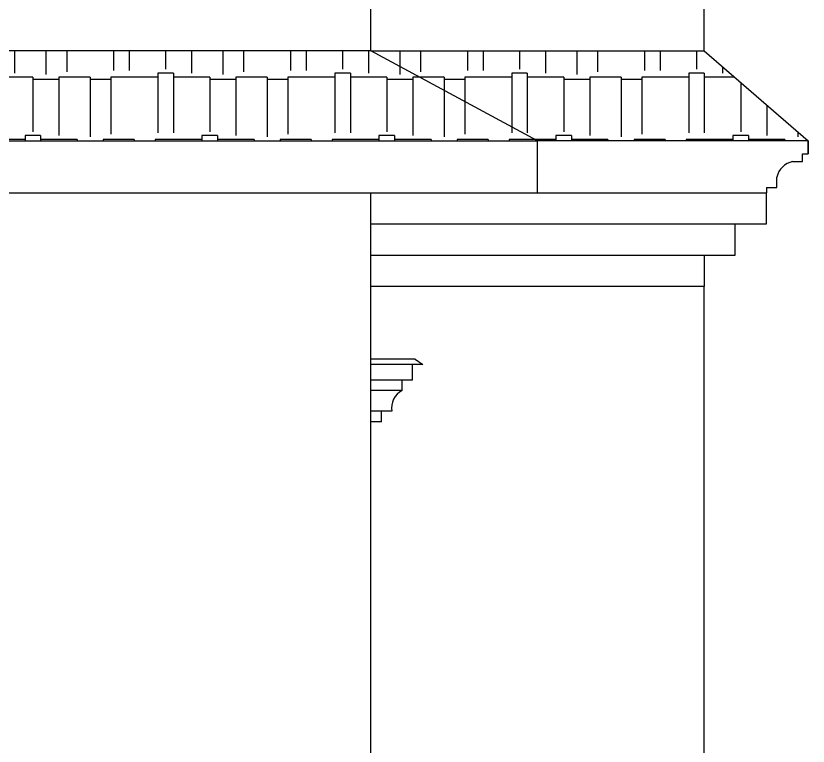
# Model space of a CAD drawing. Header units: inches. Extents: x 3672 to 10975, y -27382 to -746.
# Drawn here: x 4347.7 to 4423.8, y -26959.8 to -26889.6 of the extents above; entities that cross this region are included whole.
import ezdxf

# ---------------------------------------------------------------- set-up
doc = ezdxf.new("R2010")
doc.units = ezdxf.units.IN
doc.header["$LTSCALE"] = 17
doc.header["$MEASUREMENT"] = 0
doc.layers.add('25 BOT BAR', color=12, linetype='Continuous', lineweight=25)
pattern_1 = [(180, (-9844.4504, -5697.4846), (-12.75, -6), [3, -2.5, 3.5, -1.5, 4.5, -2]), (180, (-9847.4504, -5697.7346), (-12.75, -6), [2.5, -9.5, 2, -3]), (180, (-9853.4504, -5697.1096), (-12.75, -6), [1.5, -15.5]), (270, (-9844.4504, -5697.4846), (4.25, -6), [5.75, -18.25]), (270, (-9847.4504, -5697.4846), (4.25, -6), [5.625, -18.375]), (270, (-9849.9504, -5697.4846), (4.25, -6), [5.25, -18.75]), (270, (-9853.4504, -5697.1096), (4.25, -6), [5.75, -18.25]), (270, (-9854.9504, -5697.1096), (4.25, -6), [5.75, -18.25]), (270, (-9859.4504, -5697.4846), (4.25, -6), [5.5, -18.5])]

msp = doc.modelspace()

# ---------------------------------------------------------------- hatches: boundary and pattern name
at = {"layer": '25 BOT BAR'}
h = msp.add_hatch(dxfattribs=at)
h.set_pattern_fill('AR-RSHKE', color=8, scale=0.5, angle=180)
h.set_pattern_definition(pattern_1)
h.paths.add_polyline_path([(4341.645, -26892.971), (4341.645, -26901.596), (4397.784, -26901.596), (4381.784, -26892.971)])
h = msp.add_hatch(dxfattribs=at)
h.set_pattern_fill('AR-RSHKE', color=8, scale=0.5, angle=180)
h.set_pattern_definition(pattern_1)
h.paths.add_polyline_path([(4381.784, -26892.971), (4413.784, -26892.971), (4423.784, -26901.596), (4397.784, -26901.596)])

# ---------------------------------------------------------------- linework, layer by layer
for p, q in [((4381.784, -26892.971), (4381.784, -26794.596)), ((4413.784, -26892.971), (4413.784, -26803.596)), ((4341.645, -26901.596), (4381.784, -26901.596)), ((4397.784, -26906.596), (4397.784, -26901.596)), ((4423.784, -26902.846), (4423.784, -26901.596)), ((4423.784, -26901.596), (4423.784, -26902.846)), ((4423.225, -26903.596), (4423.225, -26902.846)), ((4423.225, -26902.846), (4423.784, -26902.846)), ((4422.284, -26903.596), (4423.225, -26903.596)), ((4420.784, -26905.596), (4420.784, -26905.096)), ((4419.784, -26906.096), (4419.784, -26906.596)), ((4419.784, -26906.096), (4420.784, -26906.096)), ((4420.784, -26906.096), (4420.784, -26905.596)), ((4341.645, -26906.596), (4419.784, -26906.596)), ((4381.784, -27004.971), (4381.784, -26906.596)), ((4419.784, -26909.596), (4419.784, -26906.596)), ((4381.784, -26909.596), (4419.784, -26909.596)), ((4416.784, -26912.596), (4416.784, -26909.596)), ((4381.784, -26912.596), (4416.784, -26912.596)), ((4413.784, -26912.596), (4413.784, -26915.596)), ((4413.784, -26915.596), (4381.784, -26915.596)), ((4413.784, -27004.971), (4413.784, -26915.596)), ((4386.034, -26922.596), (4381.784, -26922.596)), ((4386.034, -26922.596), (4386.784, -26923.096)), ((4386.784, -26923.096), (4381.784, -26923.096)), ((4385.784, -26924.596), (4385.784, -26923.096)), ((4385.784, -26924.596), (4381.784, -26924.596)), ((4384.784, -26925.596), (4384.784, -26924.596)), ((4384.784, -26925.596), (4381.784, -26925.596)), ((4383.784, -26927.596), (4381.784, -26927.596)), ((4382.784, -26928.596), (4382.784, -26927.596)), ((4382.784, -26928.596), (4381.784, -26928.596))]:
    msp.add_line(p, q, dxfattribs=at)
for points in [[(4341.645, -26892.971), (4341.645, -26901.596), (4397.784, -26901.596), (4381.784, -26892.971), (4341.645, -26892.971)], [(4381.784, -26892.971), (4413.784, -26892.971), (4423.784, -26901.596), (4397.784, -26901.596), (4381.784, -26892.971)]]:
    msp.add_lwpolyline(points, dxfattribs=at)
for centre, radius, start, end in [((4422.679, -26905.492), 1.937, 101.79587, 168.20438), ((4385.696, -26927.302), 1.935, 118.13621, 188.73369)]:
    msp.add_arc(centre, radius, start, end, dxfattribs=at)

doc.saveas('drawing.dxf')
